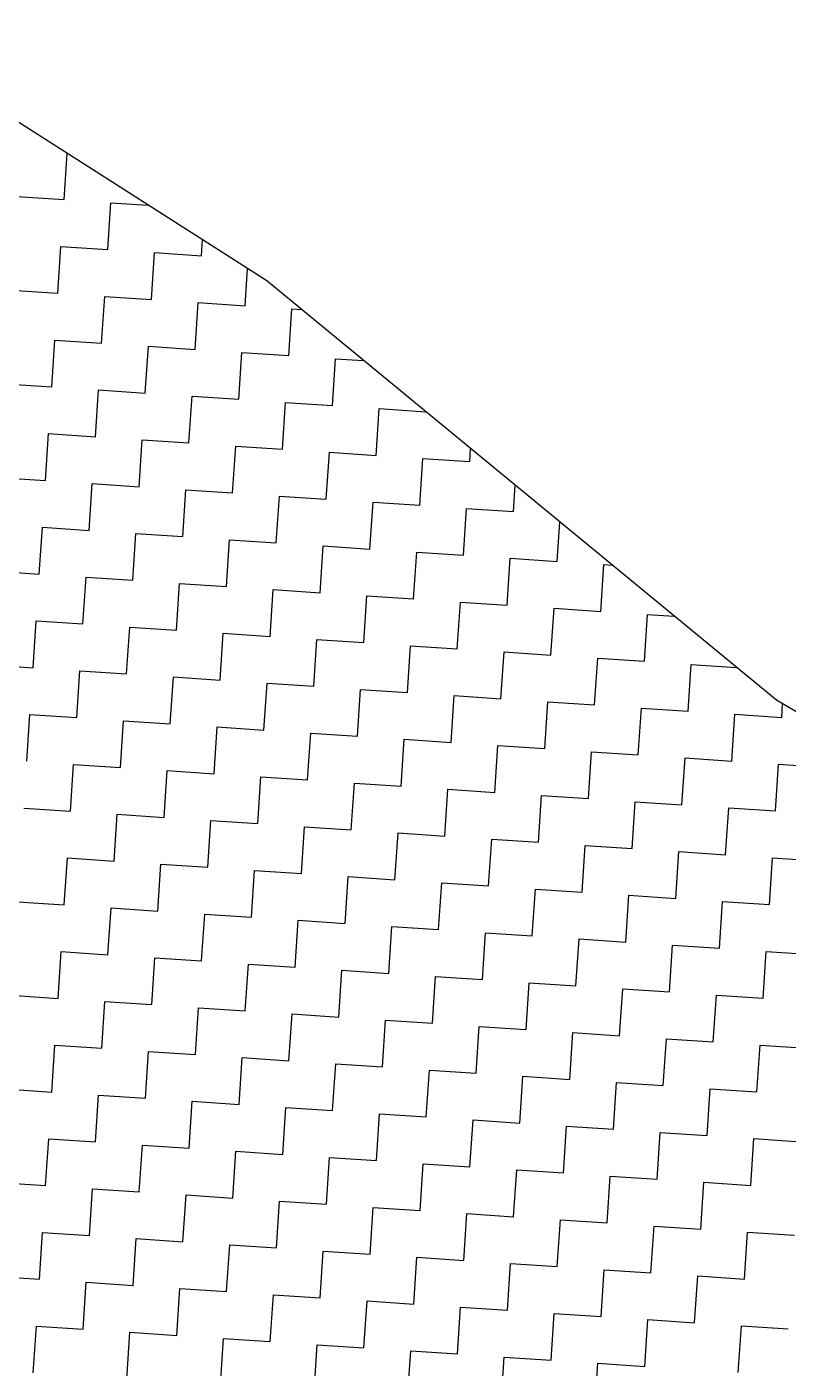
# Model space of a CAD drawing. Header units: metres. Extents: x 286068 to 287358, y 2005630 to 2007098.
# Drawn here: x 286742.1 to 286794.9, y 2005916.7 to 2006009.6 of the extents above; entities that cross this region are included whole.
import ezdxf

# ---------------------------------------------------------------- set-up
doc = ezdxf.new("R2010")
doc.units = ezdxf.units.M
doc.layers.add('POLY_HATCH', color=12, linetype='Continuous')

msp = doc.modelspace()

# ---------------------------------------------------------------- linework, layer by layer
at = {"layer": 'POLY_HATCH'}
for p, q in [((286758.734, 2005992.03), (286731.17, 2006009.633)), ((286794.037, 2005962.993), (286758.734, 2005992.03)), ((286829.095, 2005942.466), (286794.037, 2005962.993))]:
    msp.add_line(p, q, dxfattribs=at)
at = {"layer": 'POLY_HATCH', "linetype": 'Continuous'}
for p, q in [((286744.692, 2005997.663), (286744.905, 2006000.862)), ((286741.451, 2005997.879), (286744.692, 2005997.663)), ((286747.719, 2005994.206), (286747.934, 2005997.448)), ((286747.934, 2005997.448), (286750.519, 2005997.277)), ((286754.203, 2005993.776), (286754.276, 2005994.877)), ((286744.262, 2005991.18), (286744.477, 2005994.422)), ((286744.477, 2005994.422), (286747.719, 2005994.206)), ((286750.746, 2005990.749), (286750.961, 2005993.991)), ((286750.961, 2005993.991), (286754.203, 2005993.776)), ((286757.229, 2005990.319), (286757.4, 2005992.882)), ((286741.02, 2005991.395), (286744.262, 2005991.18)), ((286747.289, 2005987.723), (286747.504, 2005990.965)), ((286747.504, 2005990.965), (286750.746, 2005990.749)), ((286753.772, 2005987.292), (286753.988, 2005990.534)), ((286753.988, 2005990.534), (286757.229, 2005990.319)), ((286760.256, 2005986.862), (286760.471, 2005990.104)), ((286760.471, 2005990.104), (286761.129, 2005990.06)), ((286743.832, 2005984.696), (286744.047, 2005987.938)), ((286744.047, 2005987.938), (286747.289, 2005987.723)), ((286750.315, 2005984.266), (286750.531, 2005987.508)), ((286750.531, 2005987.508), (286753.772, 2005987.292)), ((286756.799, 2005983.835), (286757.014, 2005987.077)), ((286757.014, 2005987.077), (286760.256, 2005986.862)), ((286763.283, 2005983.405), (286763.498, 2005986.647)), ((286763.498, 2005986.647), (286765.435, 2005986.518)), ((286740.59, 2005984.911), (286743.832, 2005984.696)), ((286746.858, 2005981.239), (286747.073, 2005984.481)), ((286747.073, 2005984.481), (286750.315, 2005984.266)), ((286753.342, 2005980.809), (286753.557, 2005984.051)), ((286753.557, 2005984.051), (286756.799, 2005983.835)), ((286759.826, 2005980.378), (286760.041, 2005983.62)), ((286760.041, 2005983.62), (286763.283, 2005983.405)), ((286766.309, 2005979.948), (286766.524, 2005983.19)), ((286766.524, 2005983.19), (286769.742, 2005982.976)), ((286743.401, 2005978.212), (286743.616, 2005981.454)), ((286743.616, 2005981.454), (286746.858, 2005981.239)), ((286749.885, 2005977.782), (286750.1, 2005981.024)), ((286750.1, 2005981.024), (286753.342, 2005980.809)), ((286756.369, 2005977.352), (286756.584, 2005980.593)), ((286756.584, 2005980.593), (286759.826, 2005980.378)), ((286762.852, 2005976.921), (286763.067, 2005980.163)), ((286763.067, 2005980.163), (286766.309, 2005979.948)), ((286769.336, 2005976.491), (286769.551, 2005979.733)), ((286769.551, 2005979.733), (286772.793, 2005979.517)), ((286772.793, 2005979.517), (286772.853, 2005980.417)), ((286740.159, 2005978.428), (286743.401, 2005978.212)), ((286746.428, 2005974.755), (286746.643, 2005977.997)), ((286746.643, 2005977.997), (286749.885, 2005977.782)), ((286775.82, 2005976.06), (286775.94, 2005977.878)), ((286752.912, 2005974.325), (286753.127, 2005977.567)), ((286753.127, 2005977.567), (286756.369, 2005977.352)), ((286759.395, 2005973.895), (286759.61, 2005977.136)), ((286759.61, 2005977.136), (286762.852, 2005976.921)), ((286765.879, 2005973.464), (286766.094, 2005976.706)), ((286766.094, 2005976.706), (286769.336, 2005976.491)), ((286772.363, 2005973.034), (286772.578, 2005976.276)), ((286772.578, 2005976.276), (286775.82, 2005976.06)), ((286742.971, 2005971.729), (286743.186, 2005974.971)), ((286743.186, 2005974.971), (286746.428, 2005974.755)), ((286778.846, 2005972.603), (286779.028, 2005975.338)), ((286749.455, 2005971.298), (286749.67, 2005974.54)), ((286749.67, 2005974.54), (286752.912, 2005974.325)), ((286755.938, 2005970.868), (286756.153, 2005974.11)), ((286756.153, 2005974.11), (286759.395, 2005973.895)), ((286762.422, 2005970.438), (286762.637, 2005973.679)), ((286762.637, 2005973.679), (286765.879, 2005973.464)), ((286768.905, 2005970.007), (286769.121, 2005973.249)), ((286769.121, 2005973.249), (286772.363, 2005973.034)), ((286775.389, 2005969.577), (286775.604, 2005972.819)), ((286775.604, 2005972.819), (286778.846, 2005972.603)), ((286781.873, 2005969.146), (286782.088, 2005972.388)), ((286782.088, 2005972.388), (286782.661, 2005972.35)), ((286739.729, 2005971.944), (286742.971, 2005971.729)), ((286745.997, 2005968.272), (286746.213, 2005971.514)), ((286746.213, 2005971.514), (286749.455, 2005971.298)), ((286752.481, 2005967.841), (286752.696, 2005971.083)), ((286752.696, 2005971.083), (286755.938, 2005970.868)), ((286758.965, 2005967.411), (286759.18, 2005970.653)), ((286759.18, 2005970.653), (286762.422, 2005970.438)), ((286765.448, 2005966.981), (286765.664, 2005970.222)), ((286765.664, 2005970.222), (286768.905, 2005970.007)), ((286771.932, 2005966.55), (286772.147, 2005969.792)), ((286772.147, 2005969.792), (286775.389, 2005969.577)), ((286742.54, 2005965.245), (286742.756, 2005968.487)), ((286742.756, 2005968.487), (286745.997, 2005968.272)), ((286778.416, 2005966.12), (286778.631, 2005969.362)), ((286778.631, 2005969.362), (286781.873, 2005969.146)), ((286784.899, 2005965.689), (286785.115, 2005968.931)), ((286785.115, 2005968.931), (286786.967, 2005968.808)), ((286749.024, 2005964.815), (286749.239, 2005968.057)), ((286749.239, 2005968.057), (286752.481, 2005967.841)), ((286755.508, 2005964.384), (286755.723, 2005967.626)), ((286755.723, 2005967.626), (286758.965, 2005967.411)), ((286761.991, 2005963.954), (286762.207, 2005967.196)), ((286762.207, 2005967.196), (286765.448, 2005966.981)), ((286768.475, 2005963.524), (286768.69, 2005966.765)), ((286768.69, 2005966.765), (286771.932, 2005966.55)), ((286774.959, 2005963.093), (286775.174, 2005966.335)), ((286775.174, 2005966.335), (286778.416, 2005966.12)), ((286781.442, 2005962.663), (286781.658, 2005965.905)), ((286781.658, 2005965.905), (286784.899, 2005965.689)), ((286739.299, 2005965.46), (286742.54, 2005965.245)), ((286745.567, 2005961.788), (286745.782, 2005965.03)), ((286745.782, 2005965.03), (286749.024, 2005964.815)), ((286787.926, 2005962.232), (286788.141, 2005965.474)), ((286788.141, 2005965.474), (286791.274, 2005965.266)), ((286752.051, 2005961.358), (286752.266, 2005964.6)), ((286752.266, 2005964.6), (286755.508, 2005964.384)), ((286758.534, 2005960.927), (286758.75, 2005964.169)), ((286758.75, 2005964.169), (286761.991, 2005963.954)), ((286765.018, 2005960.497), (286765.233, 2005963.739)), ((286765.233, 2005963.739), (286768.475, 2005963.524)), ((286771.502, 2005960.066), (286771.717, 2005963.308)), ((286771.717, 2005963.308), (286774.959, 2005963.093)), ((286777.985, 2005959.636), (286778.201, 2005962.878)), ((286778.201, 2005962.878), (286781.442, 2005962.663)), ((286742.11, 2005958.761), (286742.325, 2005962.003)), ((286742.325, 2005962.003), (286745.567, 2005961.788)), ((286784.469, 2005959.206), (286784.684, 2005962.447)), ((286784.684, 2005962.447), (286787.926, 2005962.232)), ((286790.953, 2005958.775), (286791.168, 2005962.017)), ((286791.168, 2005962.017), (286794.41, 2005961.802)), ((286794.41, 2005961.802), (286794.472, 2005962.739)), ((286748.594, 2005958.331), (286748.809, 2005961.573)), ((286748.809, 2005961.573), (286752.051, 2005961.358)), ((286755.077, 2005957.901), (286755.293, 2005961.143)), ((286755.293, 2005961.143), (286758.534, 2005960.927)), ((286761.561, 2005957.47), (286761.776, 2005960.712)), ((286761.776, 2005960.712), (286765.018, 2005960.497)), ((286768.045, 2005957.04), (286768.26, 2005960.282)), ((286768.26, 2005960.282), (286771.502, 2005960.066)), ((286774.528, 2005956.609), (286774.744, 2005959.851)), ((286774.744, 2005959.851), (286777.985, 2005959.636)), ((286781.012, 2005956.179), (286781.227, 2005959.421)), ((286781.227, 2005959.421), (286784.469, 2005959.206)), ((286745.137, 2005955.304), (286745.352, 2005958.546)), ((286745.352, 2005958.546), (286748.594, 2005958.331)), ((286787.496, 2005955.749), (286787.711, 2005958.99)), ((286787.711, 2005958.99), (286790.953, 2005958.775)), ((286793.979, 2005955.318), (286794.195, 2005958.56)), ((286794.195, 2005958.56), (286797.436, 2005958.345)), ((286751.62, 2005954.874), (286751.836, 2005958.116)), ((286751.836, 2005958.116), (286755.077, 2005957.901)), ((286758.104, 2005954.444), (286758.319, 2005957.685)), ((286758.319, 2005957.685), (286761.561, 2005957.47)), ((286764.588, 2005954.013), (286764.803, 2005957.255)), ((286764.803, 2005957.255), (286768.045, 2005957.04)), ((286771.071, 2005953.583), (286771.287, 2005956.825)), ((286771.287, 2005956.825), (286774.528, 2005956.609)), ((286777.555, 2005953.152), (286777.77, 2005956.394)), ((286777.77, 2005956.394), (286781.012, 2005956.179)), ((286741.895, 2005955.52), (286745.137, 2005955.304)), ((286784.039, 2005952.722), (286784.254, 2005955.964)), ((286784.254, 2005955.964), (286787.496, 2005955.749)), ((286790.522, 2005952.292), (286790.737, 2005955.533)), ((286790.737, 2005955.533), (286793.979, 2005955.318)), ((286748.163, 2005951.847), (286748.378, 2005955.089)), ((286748.378, 2005955.089), (286751.62, 2005954.874)), ((286754.647, 2005951.417), (286754.862, 2005954.659)), ((286754.862, 2005954.659), (286758.104, 2005954.444)), ((286761.131, 2005950.987), (286761.346, 2005954.228)), ((286761.346, 2005954.228), (286764.588, 2005954.013)), ((286767.614, 2005950.556), (286767.829, 2005953.798)), ((286767.829, 2005953.798), (286771.071, 2005953.583)), ((286774.098, 2005950.126), (286774.313, 2005953.368)), ((286774.313, 2005953.368), (286777.555, 2005953.152)), ((286780.582, 2005949.695), (286780.797, 2005952.937)), ((286780.797, 2005952.937), (286784.039, 2005952.722)), ((286744.706, 2005948.821), (286744.921, 2005952.063)), ((286744.921, 2005952.063), (286748.163, 2005951.847)), ((286787.065, 2005949.265), (286787.28, 2005952.507)), ((286787.28, 2005952.507), (286790.522, 2005952.292)), ((286793.549, 2005948.835), (286793.764, 2005952.076)), ((286793.764, 2005952.076), (286797.006, 2005951.861)), ((286751.19, 2005948.39), (286751.405, 2005951.632)), ((286751.405, 2005951.632), (286754.647, 2005951.417)), ((286757.674, 2005947.96), (286757.889, 2005951.202)), ((286757.889, 2005951.202), (286761.131, 2005950.987)), ((286764.157, 2005947.53), (286764.372, 2005950.771)), ((286764.372, 2005950.771), (286767.614, 2005950.556)), ((286770.641, 2005947.099), (286770.856, 2005950.341)), ((286770.856, 2005950.341), (286774.098, 2005950.126)), ((286777.125, 2005946.669), (286777.34, 2005949.911)), ((286777.34, 2005949.911), (286780.582, 2005949.695)), ((286741.464, 2005949.036), (286744.706, 2005948.821)), ((286783.608, 2005946.238), (286783.823, 2005949.48)), ((286783.823, 2005949.48), (286787.065, 2005949.265)), ((286790.092, 2005945.808), (286790.307, 2005949.05)), ((286790.307, 2005949.05), (286793.549, 2005948.835)), ((286747.733, 2005945.364), (286747.948, 2005948.606)), ((286747.948, 2005948.606), (286751.19, 2005948.39)), ((286754.217, 2005944.933), (286754.432, 2005948.175)), ((286754.432, 2005948.175), (286757.674, 2005947.96)), ((286760.7, 2005944.503), (286760.915, 2005947.745)), ((286760.915, 2005947.745), (286764.157, 2005947.53)), ((286767.184, 2005944.073), (286767.399, 2005947.314)), ((286767.399, 2005947.314), (286770.641, 2005947.099)), ((286773.668, 2005943.642), (286773.883, 2005946.884)), ((286773.883, 2005946.884), (286777.125, 2005946.669)), ((286780.151, 2005943.212), (286780.366, 2005946.454)), ((286780.366, 2005946.454), (286783.608, 2005946.238)), ((286744.276, 2005942.337), (286744.491, 2005945.579)), ((286744.491, 2005945.579), (286747.733, 2005945.364)), ((286786.635, 2005942.781), (286786.85, 2005946.023)), ((286786.85, 2005946.023), (286790.092, 2005945.808)), ((286793.119, 2005942.351), (286793.334, 2005945.593)), ((286793.334, 2005945.593), (286796.576, 2005945.378)), ((286750.759, 2005941.907), (286750.975, 2005945.149)), ((286750.975, 2005945.149), (286754.217, 2005944.933)), ((286757.243, 2005941.476), (286757.458, 2005944.718)), ((286757.458, 2005944.718), (286760.7, 2005944.503)), ((286763.727, 2005941.046), (286763.942, 2005944.288)), ((286763.942, 2005944.288), (286767.184, 2005944.073)), ((286770.21, 2005940.615), (286770.426, 2005943.857)), ((286770.426, 2005943.857), (286773.668, 2005943.642)), ((286776.694, 2005940.185), (286776.909, 2005943.427)), ((286776.909, 2005943.427), (286780.151, 2005943.212)), ((286741.034, 2005942.552), (286744.276, 2005942.337)), ((286783.178, 2005939.755), (286783.393, 2005942.996)), ((286783.393, 2005942.996), (286786.635, 2005942.781)), ((286789.661, 2005939.324), (286789.877, 2005942.566)), ((286789.877, 2005942.566), (286793.119, 2005942.351)), ((286747.302, 2005938.88), (286747.518, 2005942.122)), ((286747.518, 2005942.122), (286750.759, 2005941.907)), ((286753.786, 2005938.45), (286754.001, 2005941.692)), ((286754.001, 2005941.692), (286757.243, 2005941.476)), ((286760.27, 2005938.019), (286760.485, 2005941.261)), ((286760.485, 2005941.261), (286763.727, 2005941.046)), ((286766.753, 2005937.589), (286766.969, 2005940.831)), ((286766.969, 2005940.831), (286770.21, 2005940.615)), ((286773.237, 2005937.158), (286773.452, 2005940.4)), ((286773.452, 2005940.4), (286776.694, 2005940.185)), ((286779.721, 2005936.728), (286779.936, 2005939.97)), ((286779.936, 2005939.97), (286783.178, 2005939.755)), ((286743.845, 2005935.853), (286744.061, 2005939.095)), ((286744.061, 2005939.095), (286747.302, 2005938.88)), ((286786.204, 2005936.298), (286786.42, 2005939.539)), ((286786.42, 2005939.539), (286789.661, 2005939.324)), ((286792.688, 2005935.867), (286792.903, 2005939.109)), ((286792.903, 2005939.109), (286796.145, 2005938.894)), ((286750.329, 2005935.423), (286750.544, 2005938.665)), ((286750.544, 2005938.665), (286753.786, 2005938.45)), ((286756.813, 2005934.993), (286757.028, 2005938.234)), ((286757.028, 2005938.234), (286760.27, 2005938.019)), ((286763.296, 2005934.562), (286763.512, 2005937.804)), ((286763.512, 2005937.804), (286766.753, 2005937.589)), ((286769.78, 2005934.132), (286769.995, 2005937.374)), ((286769.995, 2005937.374), (286773.237, 2005937.158)), ((286776.264, 2005933.701), (286776.479, 2005936.943)), ((286776.479, 2005936.943), (286779.721, 2005936.728)), ((286740.604, 2005936.069), (286743.845, 2005935.853)), ((286782.747, 2005933.271), (286782.963, 2005936.513)), ((286782.963, 2005936.513), (286786.204, 2005936.298)), ((286789.231, 2005932.841), (286789.446, 2005936.082)), ((286789.446, 2005936.082), (286792.688, 2005935.867)), ((286746.872, 2005932.396), (286747.087, 2005935.638)), ((286747.087, 2005935.638), (286750.329, 2005935.423)), ((286753.356, 2005931.966), (286753.571, 2005935.208)), ((286753.571, 2005935.208), (286756.813, 2005934.993)), ((286759.839, 2005931.536), (286760.055, 2005934.777)), ((286760.055, 2005934.777), (286763.296, 2005934.562)), ((286766.323, 2005931.105), (286766.538, 2005934.347)), ((286766.538, 2005934.347), (286769.78, 2005934.132)), ((286772.807, 2005930.675), (286773.022, 2005933.917)), ((286773.022, 2005933.917), (286776.264, 2005933.701)), ((286779.29, 2005930.244), (286779.506, 2005933.486)), ((286779.506, 2005933.486), (286782.747, 2005933.271)), ((286743.415, 2005929.37), (286743.63, 2005932.612)), ((286743.63, 2005932.612), (286746.872, 2005932.396)), ((286785.774, 2005929.814), (286785.989, 2005933.056)), ((286785.989, 2005933.056), (286789.231, 2005932.841)), ((286792.258, 2005929.384), (286792.473, 2005932.625)), ((286792.473, 2005932.625), (286795.715, 2005932.41)), ((286749.899, 2005928.939), (286750.114, 2005932.181)), ((286750.114, 2005932.181), (286753.356, 2005931.966)), ((286756.382, 2005928.509), (286756.598, 2005931.751)), ((286756.598, 2005931.751), (286759.839, 2005931.536)), ((286762.866, 2005928.079), (286763.081, 2005931.32)), ((286763.081, 2005931.32), (286766.323, 2005931.105)), ((286769.35, 2005927.648), (286769.565, 2005930.89)), ((286769.565, 2005930.89), (286772.807, 2005930.675)), ((286775.833, 2005927.218), (286776.049, 2005930.46)), ((286776.049, 2005930.46), (286779.29, 2005930.244)), ((286740.173, 2005929.585), (286743.415, 2005929.37)), ((286782.317, 2005926.787), (286782.532, 2005930.029)), ((286782.532, 2005930.029), (286785.774, 2005929.814)), ((286788.801, 2005926.357), (286789.016, 2005929.599)), ((286789.016, 2005929.599), (286792.258, 2005929.384)), ((286746.442, 2005925.913), (286746.657, 2005929.155)), ((286746.657, 2005929.155), (286749.899, 2005928.939)), ((286752.925, 2005925.482), (286753.14, 2005928.724)), ((286753.14, 2005928.724), (286756.382, 2005928.509)), ((286759.409, 2005925.052), (286759.624, 2005928.294)), ((286759.624, 2005928.294), (286762.866, 2005928.079)), ((286765.893, 2005924.622), (286766.108, 2005927.863)), ((286766.108, 2005927.863), (286769.35, 2005927.648)), ((286772.376, 2005924.191), (286772.591, 2005927.433)), ((286772.591, 2005927.433), (286775.833, 2005927.218)), ((286778.86, 2005923.761), (286779.075, 2005927.003)), ((286779.075, 2005927.003), (286782.317, 2005926.787)), ((286742.985, 2005922.886), (286743.2, 2005926.128)), ((286743.2, 2005926.128), (286746.442, 2005925.913)), ((286785.344, 2005923.33), (286785.559, 2005926.572)), ((286785.559, 2005926.572), (286788.801, 2005926.357)), ((286791.827, 2005922.9), (286792.042, 2005926.142)), ((286792.042, 2005926.142), (286795.284, 2005925.927)), ((286749.468, 2005922.456), (286749.683, 2005925.698)), ((286749.683, 2005925.698), (286752.925, 2005925.482)), ((286755.952, 2005922.025), (286756.167, 2005925.267)), ((286756.167, 2005925.267), (286759.409, 2005925.052)), ((286762.436, 2005921.595), (286762.651, 2005924.837)), ((286762.651, 2005924.837), (286765.893, 2005924.622)), ((286768.919, 2005921.165), (286769.134, 2005924.406)), ((286769.134, 2005924.406), (286772.376, 2005924.191)), ((286775.403, 2005920.734), (286775.618, 2005923.976)), ((286775.618, 2005923.976), (286778.86, 2005923.761)), ((286739.743, 2005923.101), (286742.985, 2005922.886)), ((286781.887, 2005920.304), (286782.102, 2005923.546)), ((286782.102, 2005923.546), (286785.344, 2005923.33)), ((286788.37, 2005919.873), (286788.585, 2005923.115)), ((286788.585, 2005923.115), (286791.827, 2005922.9)), ((286746.011, 2005919.429), (286746.226, 2005922.671)), ((286746.226, 2005922.671), (286749.468, 2005922.456)), ((286752.495, 2005918.999), (286752.71, 2005922.241)), ((286752.71, 2005922.241), (286755.952, 2005922.025)), ((286758.979, 2005918.568), (286759.194, 2005921.81)), ((286759.194, 2005921.81), (286762.436, 2005921.595)), ((286765.462, 2005918.138), (286765.677, 2005921.38)), ((286765.677, 2005921.38), (286768.919, 2005921.165)), ((286771.946, 2005917.707), (286772.161, 2005920.949)), ((286772.161, 2005920.949), (286775.403, 2005920.734)), ((286778.43, 2005917.277), (286778.645, 2005920.519)), ((286778.645, 2005920.519), (286781.887, 2005920.304)), ((286742.554, 2005916.402), (286742.769, 2005919.644)), ((286742.769, 2005919.644), (286746.011, 2005919.429)), ((286749.038, 2005915.972), (286749.253, 2005919.214)), ((286749.253, 2005919.214), (286752.495, 2005918.999)), ((286784.913, 2005916.847), (286785.128, 2005920.088)), ((286785.128, 2005920.088), (286788.37, 2005919.873)), ((286791.397, 2005916.416), (286791.612, 2005919.658)), ((286791.612, 2005919.658), (286794.854, 2005919.443)), ((286755.522, 2005915.542), (286755.737, 2005918.783)), ((286755.737, 2005918.783), (286758.979, 2005918.568)), ((286762.005, 2005915.111), (286762.22, 2005918.353)), ((286762.22, 2005918.353), (286765.462, 2005918.138)), ((286768.489, 2005914.681), (286768.704, 2005917.923)), ((286768.704, 2005917.923), (286771.946, 2005917.707)), ((286774.972, 2005914.25), (286775.188, 2005917.492)), ((286775.188, 2005917.492), (286778.43, 2005917.277)), ((286781.456, 2005913.82), (286781.671, 2005917.062)), ((286781.671, 2005917.062), (286784.913, 2005916.847))]:
    msp.add_line(p, q, dxfattribs=at)

doc.saveas('drawing.dxf')
